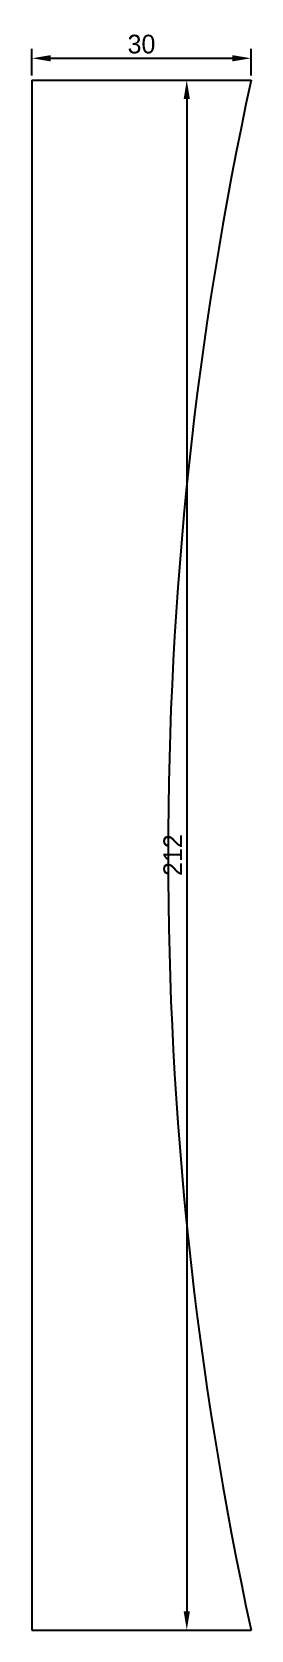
# Model space of a CAD drawing. Header units: millimetres. Extents: x -61 to -31, y -113 to 106.
import ezdxf

# ---------------------------------------------------------------- set-up
doc = ezdxf.new("R2010")
doc.units = ezdxf.units.MM
doc.layers.add('Dimensions', color=7, linetype='Continuous')
doc.layers.add('草图平面 01', color=7, linetype='Continuous')
doc.dimstyles.new('ISO-25', dxfattribs={"dimtxt": 2.5, "dimasz": 2.5, "dimexe": 1.25, "dimexo": 0.625, "dimtad": 1, "dimtxsty": 'Standard', "dimcen": 2.5, "dimadec": 0, "dimazin": 0, "dimtfac": 1, "dimtmove": 0, "dimatfit": 3, "dimfxl": 1, "dimarcsym": 0})

# ---------------------------------------------------------------- blocks, each defined once
blk = doc.blocks.new('*D1')
at = {"layer": 'Defpoints', "color": 0}
for p in [(-60.62, 99.06), (-60.62, -112.94), (-39.42, -112.94)]:
    blk.add_point(p, dxfattribs=at)
at = {"layer": 'Dimensions', "color": 140, "lineweight": -2}
for p, q in [((-59.98, 99.06), (-38.14, 99.06)), ((-39.42, 96.5), (-39.42, -110.38)), ((-59.98, -112.94), (-38.14, -112.94))]:
    blk.add_line(p, q, dxfattribs=at)
at = {"layer": 'Dimensions', "color": 140}
for points in [[(-38.99, 96.5), (-39.84, 96.5), (-39.42, 99.06)], [(-39.84, -110.38), (-38.99, -110.38), (-39.42, -112.94)]]:
    blk.add_solid(points, dxfattribs=at)
at = {"layer": 'Dimensions', "color": 140, "insert": (-41.34, -6.94), "char_height": 2.56, "attachment_point": 5, "rotation": 90}
blk.add_mtext('212', dxfattribs=at)
blk = doc.blocks.new('*D2')
at = {"layer": 'Defpoints', "color": 0}
for p in [(-30.62, 102.06), (-60.62, 99.06), (-30.62, 99.06)]:
    blk.add_point(p, dxfattribs=at)
at = {"layer": 'Dimensions', "color": 140, "lineweight": -2}
for p, q in [((-60.62, 99.7), (-60.62, 103.34)), ((-30.62, 99.7), (-30.62, 103.34)), ((-58.06, 102.06), (-33.18, 102.06))]:
    blk.add_line(p, q, dxfattribs=at)
at = {"layer": 'Dimensions', "color": 140}
for points in [[(-58.06, 102.48), (-58.06, 101.63), (-60.62, 102.06)], [(-33.18, 101.63), (-33.18, 102.48), (-30.62, 102.06)]]:
    blk.add_solid(points, dxfattribs=at)
at = {"layer": 'Dimensions', "color": 140, "insert": (-45.62, 103.98), "char_height": 2.56, "attachment_point": 5}
blk.add_mtext('30', dxfattribs=at)

msp = doc.modelspace()

# ---------------------------------------------------------------- linework, layer by layer
at = {"layer": '草图平面 01'}
for p, q in [((-60.6162, 99.0581), (-60.6162, -112.9419)), ((-60.6162, 99.0581), (-30.6162, 99.0581)), ((-60.6162, -112.9419), (-30.6162, -112.9419))]:
    msp.add_line(p, q, dxfattribs=at)
msp.add_arc((458.0187, -6.9419), 500, 167.760417, 192.239583, dxfattribs=at)

# ---------------------------------------------------------------- dimensions: what is measured, and where the dimension line sits
at = {"layer": 'Dimensions'}
for base, p2, angle, picture, middle in [((-30.6162, 102.0581), (-30.6162, 99.0581), 360, '*D2', (-45.6162, 102.0581)), ((-39.4162, -112.9419), (-60.6162, -112.9419), 270, '*D1', (-39.4162, -6.9419))]:
    dim = msp.add_linear_dim(base=base, p1=(-60.6162, 99.0581), p2=p2, angle=angle, dimstyle='ISO-25', override={"dimscale": 1.02381, "dimdec": 3, "dimzin": 8, "dimlunit": 2, "dimclrd": 140, "dimclre": 140, "dimclrt": 140}, dxfattribs=at)
    dim.commit()
    dim.dimension.update_dxf_attribs({"geometry": picture, "text_midpoint": middle, "dimtype": 161})

doc.saveas('drawing.dxf')
